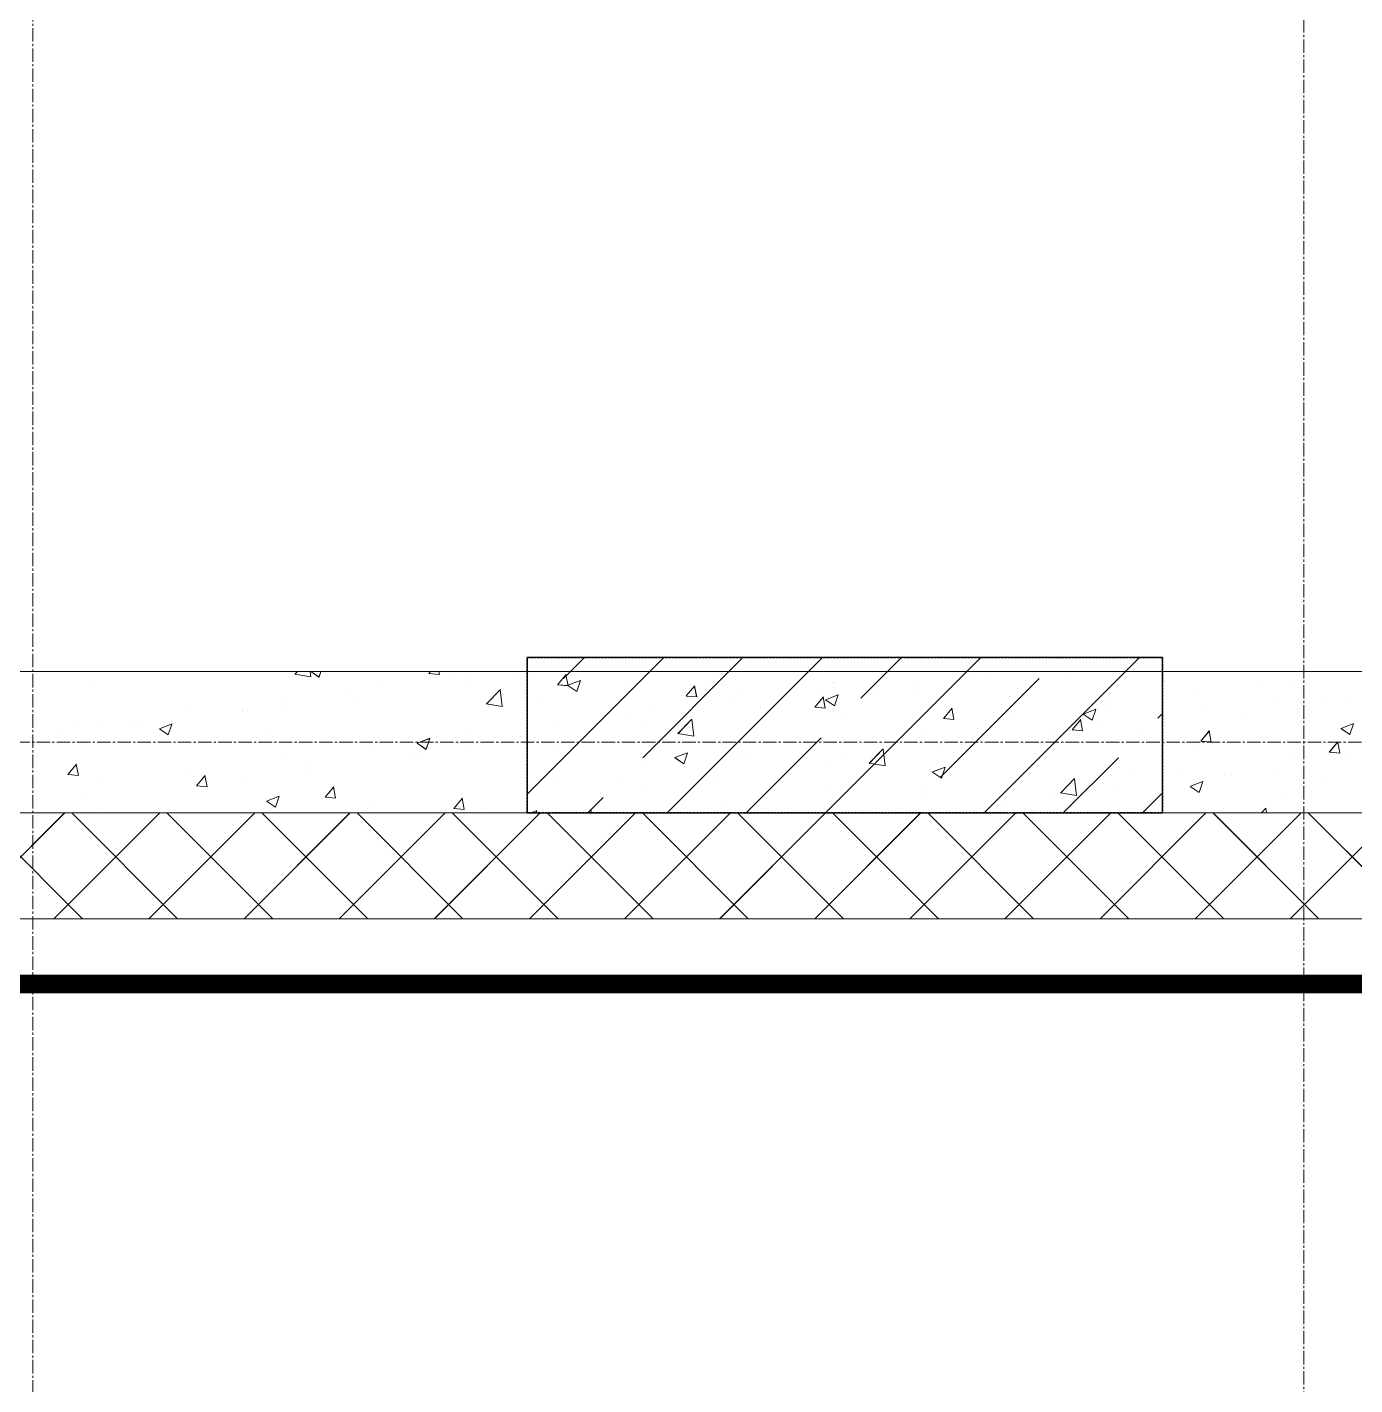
# Model space of a CAD drawing. Header units: millimetres. Extents: x 470010 to 1231400, y -134005 to 421770.
# Drawn here: x 824814 to 826695, y 135303 to 137226 of the extents above; entities that cross this region are included whole.
import ezdxf
from ezdxf.enums import TextEntityAlignment as Align

# ---------------------------------------------------------------- set-up
doc = ezdxf.new("R2010")
doc.units = ezdxf.units.MM
for name, pattern in [('CENTER2', [28.575, 19.05, -3.175, 3.175, -3.175]), ('DASHED', [19.05, 12.7, -6.35]), ('HIDDEN2', [4.7625, 3.175, -1.5875])]:
    doc.linetypes.add(name, pattern=pattern)
doc.layers.get('Defpoints').update_dxf_attribs({"color": 140})
doc.layers.add('АР_Делит', color=120, linetype='Continuous', lineweight=0, plot=False)
for name, color, linetype, lineweight in [('АР_Колонны', 70, 'Continuous', 30), ('АР_Стены ЖБ', 7, 'Continuous', 35), ('АР_Стены ПЕНОблок', 52, 'Continuous', 20), ('АР_Тонкая', 254, 'Continuous', 5), ('АР_Утеплитель', 31, 'Continuous', 0), ('АР_Штриховка', 8, 'Continuous', 0)]:
    doc.layers.add(name, color=color, linetype=linetype, lineweight=lineweight)
doc.layers.add('РД_Оси_100', color=7, linetype='Continuous', lineweight=0, true_color=0x525252)
doc.styles.add('style1', font='ARIALN.TTF')

# ---------------------------------------------------------------- blocks, each defined once
blk = doc.blocks.new('СОШ_2200_АР_ОСИ_М100_28.05.24')
at = {"layer": 'АР_Делит', "color": 251, "linetype": 'DASHED', "true_color": 0x636466}
blk.add_lwpolyline([(114955, 135155), (114955, -355), (93595.036, -355), (93595.036, 13855), (94145, 13855), (94145, 68320), (66055, 68320), (66055, 13857.73), (83455, 13857.73), (83455, -355), (45245, -355), (45245, 13145), (44695, 13145), (44695, 26755), (45245, 26755), (45245, 68320), (20455, 68320), (20455, 26755), (27955, 26755), (27955, 13145), (-355, 13145), (-355, 100855)], dxfattribs=at)
at = {"layer": 'РД_Оси_100', "color": 251, "linetype": 'CENTER2', "true_color": 0x636466}
for p, q in [((20100, -6155), (20100, 139938.679)), ((-5954.958, 13500), (29555, 13500))]:
    blk.add_line(p, q, dxfattribs=at)
blk.add_lwpolyline([(18300, -6196.31), (18300, 139538.679), (18450, 139938.679)], dxfattribs=at)
blk = doc.blocks.new('A$C9108343f')
at = {"layer": 'АР_Колонны', "color": 18, "linetype": 'HIDDEN2', "lineweight": 25, "true_color": 0x000000}
for p, q in [((159804.1, 236699.5), (160704.1, 236699.5)), ((159804.1, 236479.5), (159804.1, 236699.5)), ((160704.1, 236699.5), (160704.1, 236479.5)), ((160704.1, 236479.5), (159804.1, 236479.5))]:
    blk.add_line(p, q, dxfattribs=at)
at = {"layer": 'АР_Колонны', "color": 18, "linetype": 'Continuous', "lineweight": 15, "true_color": 0x000000}
for p, q in [((159804.1, 236699.5), (159804.1, 236479.5)), ((160704.1, 236699.5), (159804.1, 236699.5)), ((160704.1, 236699.5), (159804.1, 236699.5)), ((159804.1, 236699.5), (159804.1, 236479.5)), ((160704.1, 236479.5), (160704.1, 236699.5)), ((160704.1, 236479.5), (160704.1, 236699.5)), ((159804.1, 236479.5), (160704.1, 236479.5)), ((159804.1, 236479.5), (160704.1, 236479.5))]:
    blk.add_line(p, q, dxfattribs=at)
at = {"layer": 'АР_Стены ЖБ', "color": 18, "linetype": 'Continuous', "lineweight": 30, "true_color": 0x000000}
for p, q in [((160704.1, 236699.5), (159804.1, 236699.5)), ((159804.1, 236699.5), (159804.1, 236479.5)), ((160704.1, 236479.5), (160704.1, 236699.5)), ((159804.1, 236479.5), (160704.1, 236479.5))]:
    blk.add_line(p, q, dxfattribs=at)
at = {"layer": 'АР_Стены ПЕНОблок', "color": 18, "linetype": 'Continuous', "lineweight": 20, "true_color": 0x000000}
for p, q in [((167604.1, 236679.5), (148704.1, 236679.5)), ((148704.1, 236479.5), (167604.1, 236479.5))]:
    blk.add_line(p, q, dxfattribs=at)
at = {"layer": 'АР_Тонкая', "color": 18, "linetype": 'Continuous', "lineweight": 5, "true_color": 0x000000}
for p, q in [((167604.1, 236329.5), (148704.1, 236329.5)), ((148704.1, 236249.5), (167604.1, 236249.5)), ((167604.1, 236249.5), (148704.1, 236249.5)), ((148704.1, 236224.5), (167604.1, 236224.5))]:
    blk.add_line(p, q, dxfattribs=at)
at = {"layer": 'АР_Утеплитель', "color": 18, "linetype": 'Continuous', "lineweight": 0, "true_color": 0x000000}
for p, q in [((167604.1, 236479.5), (148704.1, 236479.5)), ((148704.1, 236329.5), (167604.1, 236329.5))]:
    blk.add_line(p, q, dxfattribs=at)
at = {"layer": 'АР_Штриховка', "color": 18, "linetype": 'Continuous', "lineweight": 5, "true_color": 0x000000}
for p, q in [((159804.1, 236505.9), (159997.7, 236699.5)), ((159855.6, 236669.7), (159885.4, 236699.5)), ((159967.9, 236557.4), (160108.2, 236697.8)), ((160002.2, 236479.5), (160222.2, 236699.5)), ((160226.7, 236479.5), (160446.7, 236699.5)), ((160276.5, 236641.6), (160334.4, 236699.5)), ((160451.2, 236479.5), (160671.2, 236699.5)), ((160557.2, 236697.8), (160557.2, 236697.8)), ((160388.8, 236529.4), (160529.1, 236669.7)), ((159827.5, 236641.6), (159827.5, 236641.6)), ((160248.5, 236613.6), (160248.5, 236613.6)), ((160697.5, 236613.6), (160704.1, 236620.2)), ((160114.4, 236479.5), (160220.4, 236585.5)), ((160669.4, 236585.5), (160669.4, 236585.5)), ((160563.4, 236479.5), (160641.4, 236557.4)), ((159939.8, 236529.4), (159939.8, 236529.4)), ((159889.9, 236479.5), (159911.7, 236501.3)), ((160360.7, 236501.3), (160360.7, 236501.3)), ((160675.7, 236479.5), (160704.1, 236507.9))]:
    blk.add_line(p, q, dxfattribs=at)
at = {"layer": 'АР_Штриховка', "color": 18, "linetype": 'Continuous', "lineweight": 0, "true_color": 0x000000}
for p, q in [((159475.2, 236675.6), (159478.9, 236679.5)), ((159475.2, 236675.7), (159497.7, 236672.2)), ((159497.7, 236672.1), (159496.9, 236679.5)), ((159497.6, 236679.5), (159509.2, 236671.6)), ((159509.2, 236671.6), (159511.9, 236679.5)), ((159664.9, 236676.7), (159667.2, 236679.5)), ((159664.9, 236676.7), (159680.1, 236675.4)), ((159675.7, 236678.5), (159675.7, 236678.5)), ((159679.8, 236675.3), (159679, 236679.5)), ((159697.5, 236676.8), (159697.5, 236676.8)), ((159718.6, 236676.3), (159718.6, 236676.3)), ((159784.6, 236673.7), (159784.6, 236673.7)), ((159811.3, 236672.8), (159811.3, 236672.8)), ((159847.1, 236660.8), (159859.3, 236675.4)), ((159861.9, 236659.4), (159859, 236675.3)), ((160435.7, 236678.3), (160435.7, 236678.3)), ((160454.4, 236670.5), (160454.4, 236670.5)), ((160571.3, 236672.5), (160571.3, 236672.5)), ((159192.3, 236656.3), (159192.3, 236656.3)), ((159549.4, 236651.4), (159549.4, 236651.4)), ((159590.3, 236660.1), (159590.3, 236660.1)), ((159721, 236665.3), (159721, 236665.3)), ((159746.3, 236633.6), (159766.1, 236654.2)), ((159768.8, 236630.1), (159766, 236654.2)), ((159847.1, 236660.8), (159862.3, 236659.5)), ((159861.6, 236659.8), (159874.3, 236651.3)), ((159861.7, 236660), (159879.5, 236666.8)), ((159874.3, 236651.3), (159879.4, 236666.6)), ((159946.9, 236667), (159946.9, 236667)), ((160029.3, 236644.9), (160041.5, 236659.4)), ((160044.1, 236643.5), (160041.2, 236659.4)), ((160082.5, 236661.3), (160082.5, 236661.3)), ((160218.1, 236655.6), (160218.1, 236655.6)), ((160238.1, 236664), (160238.1, 236664)), ((160238.9, 236664.2), (160238.9, 236664.2)), ((160358.2, 236657.8), (160358.2, 236657.8)), ((160706.9, 236666.8), (160706.9, 236666.8)), ((160842.5, 236661.1), (160842.5, 236661.1)), ((160884.3, 236666.8), (160884.3, 236666.8)), ((159459.9, 236642.2), (159459.9, 236642.2)), ((159560.6, 236644.2), (159560.6, 236644.2)), ((159746.2, 236633.7), (159768.8, 236630.2)), ((160029.3, 236644.8), (160044.4, 236643.5)), ((160090.8, 236638.8), (160090.8, 236638.8)), ((160106.1, 236645), (160106.1, 236645)), ((160211.4, 236628.9), (160223.7, 236643.5)), ((160226.3, 236627.5), (160223.4, 236643.4)), ((160226.7, 236639.5), (160239.3, 236630.9)), ((160226.8, 236639.6), (160244.5, 236646.5)), ((160239.3, 236630.9), (160244.5, 236646.3)), ((160294.6, 236649.4), (160294.6, 236649.4)), ((160353.7, 236649.9), (160353.7, 236649.9)), ((160489.2, 236644.1), (160489.2, 236644.1)), ((160624.8, 236638.4), (160624.8, 236638.4)), ((160625.6, 236632.6), (160625.6, 236632.6)), ((160756, 236650.5), (160756, 236650.5)), ((160760.4, 236632.7), (160760.4, 236632.7)), ((160868.2, 236633.6), (160868.2, 236633.6)), ((160931.8, 236641.9), (160931.8, 236641.9)), ((160969.1, 236639.8), (160969.1, 236639.8)), ((159327.9, 236623.1), (159327.9, 236623.1)), ((159400.8, 236623.1), (159400.8, 236623.1)), ((159401.3, 236626), (159401.3, 236626)), ((159464.4, 236631.5), (159464.4, 236631.5)), ((159942.7, 236613.4), (159942.7, 236613.4)), ((159977.8, 236628.7), (159977.8, 236628.7)), ((160038, 236615.6), (160038, 236615.6)), ((160134.2, 236628.3), (160134.2, 236628.3)), ((160211.4, 236628.9), (160226.6, 236627.6)), ((160393.6, 236613), (160405.9, 236627.6)), ((160393.6, 236613), (160408.8, 236611.6)), ((160408.5, 236611.6), (160405.6, 236627.5)), ((160493.7, 236613.6), (160493.7, 236613.6)), ((160591.7, 236619.1), (160604.3, 236610.6)), ((160591.8, 236619.3), (160609.6, 236626.1)), ((160604.3, 236610.6), (160609.5, 236625.9)), ((160707.8, 236612.4), (160707.8, 236612.4)), ((160820.9, 236614.4), (160820.9, 236614.4)), ((160896, 236626.9), (160896, 236626.9)), ((159164.8, 236600.7), (159164.8, 236600.7)), ((159199.7, 236606.9), (159199.7, 236606.9)), ((159240.4, 236602), (159240.4, 236602)), ((159253.1, 236600.5), (159253.1, 236600.5)), ((159283.2, 236598.2), (159295.8, 236589.7)), ((159283.3, 236598.4), (159301.1, 236605.2)), ((159295.8, 236589.7), (159301, 236605)), ((159300.4, 236595), (159300.4, 236595)), ((159847.4, 236610.8), (159847.4, 236610.8)), ((159974.4, 236607.3), (159974.4, 236607.3)), ((160017.4, 236591.5), (160037.1, 236612.1)), ((160039.9, 236588), (160037.1, 236612.1)), ((160365.4, 236597.3), (160365.4, 236597.3)), ((160575.8, 236597), (160588.1, 236611.6)), ((160575.8, 236597), (160591, 236595.7)), ((160590.7, 236595.6), (160587.7, 236611.6)), ((160611.6, 236599.8), (160611.6, 236599.8)), ((160758, 236581.1), (160770.2, 236595.7)), ((160772.9, 236579.7), (160769.9, 236595.6)), ((160956.7, 236598.8), (160969.4, 236590.2)), ((160956.8, 236599), (160974.6, 236605.8)), ((160969.4, 236590.2), (160974.5, 236605.6)), ((159105, 236575.1), (159105, 236575.1)), ((159144.2, 236589.4), (159144.2, 236589.4)), ((159436, 236589.2), (159436, 236589.2)), ((159571.6, 236583.5), (159571.6, 236583.5)), ((159587.2, 236575.5), (159587.2, 236575.5)), ((159648.2, 236577.9), (159660.9, 236569.3)), ((159648.3, 236578.1), (159666.1, 236584.9)), ((159660.9, 236569.3), (159666, 236584.7)), ((159707.2, 236577.8), (159707.2, 236577.8)), ((159715.5, 236591.8), (159715.5, 236591.8)), ((159794.5, 236587.9), (159794.5, 236587.9)), ((159814, 236586.2), (159814, 236586.2)), ((160017.3, 236591.6), (160039.9, 236588.1)), ((160235, 236579.4), (160235, 236579.4)), ((160548, 236591.4), (160548, 236591.4)), ((160672.8, 236588.9), (160672.8, 236588.9)), ((160758, 236581.1), (160773.2, 236579.8)), ((160881.2, 236582.2), (160881.2, 236582.2)), ((160940.2, 236565.2), (160952.4, 236579.8)), ((160955, 236563.8), (160952.1, 236579.7)), ((159456.8, 236557.6), (159456.8, 236557.6)), ((159646.4, 236562.5), (159646.4, 236562.5)), ((159654.2, 236565.1), (159654.2, 236565.1)), ((159717.8, 236573.5), (159717.8, 236573.5)), ((159842.8, 236572.1), (159842.8, 236572.1)), ((159978.4, 236566.3), (159978.4, 236566.3)), ((160013.3, 236557.7), (160031.1, 236564.5)), ((160013.3, 236557.5), (160025.9, 236549)), ((160025.9, 236549), (160031, 236564.4)), ((160103, 236560.4), (160103, 236560.4)), ((160114, 236560.6), (160114, 236560.6)), ((160249.6, 236554.9), (160249.6, 236554.9)), ((160288.4, 236549.5), (160308.2, 236570.1)), ((160291.4, 236557.6), (160291.4, 236557.6)), ((160311, 236546), (160308.2, 236570.1)), ((160387.6, 236570.3), (160387.6, 236570.3)), ((160524.7, 236563.5), (160524.7, 236563.5)), ((160752.9, 236566), (160752.9, 236566)), ((160881.8, 236558.6), (160881.8, 236558.6)), ((160940.2, 236565.1), (160955.4, 236563.8)), ((159153.6, 236533.5), (159165.8, 236548.1)), ((159168.4, 236532.1), (159165.5, 236548)), ((159324.9, 236538.6), (159324.9, 236538.6)), ((159493.8, 236544), (159493.8, 236544)), ((159498.3, 236537.1), (159498.3, 236537.1)), ((159974.7, 236544.1), (159974.7, 236544.1)), ((160227.8, 236549.2), (160227.8, 236549.2)), ((160288.4, 236549.6), (160311, 236546.1)), ((160376.6, 236538.1), (160376.6, 236538.1)), ((160378.3, 236537.2), (160390.9, 236528.7)), ((160378.4, 236537.4), (160396.2, 236544.2)), ((160385.2, 236549.1), (160385.2, 236549.1)), ((160390.9, 236528.7), (160396.1, 236544)), ((160520.7, 236543.4), (160520.7, 236543.4)), ((160622.5, 236548.1), (160622.5, 236548.1)), ((160656.3, 236537.7), (160656.3, 236537.7)), ((160865, 236541.7), (160865, 236541.7)), ((160961.2, 236554.4), (160961.2, 236554.4)), ((159153.6, 236533.5), (159168.8, 236532.2)), ((159196.6, 236522.3), (159196.6, 236522.3)), ((159334, 236523), (159334, 236523)), ((159335.8, 236517.6), (159348, 236532.1)), ((159335.8, 236517.5), (159350.9, 236516.2)), ((159350.6, 236516.2), (159347.7, 236532.1)), ((159397.6, 236531.3), (159397.6, 236531.3)), ((159844.3, 236526.3), (159844.3, 236526.3)), ((160067.4, 236528.1), (160067.4, 236528.1)), ((160490.6, 236529), (160490.6, 236529)), ((160559.5, 236507.4), (160579.3, 236528.1)), ((160582, 236503.9), (160579.2, 236528.1)), ((160733.7, 236533.2), (160733.7, 236533.2)), ((160743.3, 236516.8), (160755.9, 236508.3)), ((160743.4, 236517), (160761.2, 236523.9)), ((160756, 236508.3), (160761.1, 236523.7)), ((160791.9, 236532), (160791.9, 236532)), ((160801.4, 236533.4), (160801.4, 236533.4)), ((160927.5, 236526.2), (160927.5, 236526.2)), ((159173.6, 236501.8), (159173.6, 236501.8)), ((159350.1, 236511.7), (159350.1, 236511.7)), ((159434.9, 236496.1), (159452.7, 236503)), ((159447.4, 236487.4), (159452.6, 236502.8)), ((159517.9, 236501.6), (159530.2, 236516.2)), ((159517.9, 236501.6), (159533.1, 236500.3)), ((159532.8, 236500.2), (159529.9, 236516.1)), ((159700.1, 236485.7), (159712.4, 236500.3)), ((159715, 236484.3), (159712.1, 236500.2)), ((159712.4, 236507.2), (159712.4, 236507.2)), ((159907.6, 236507.1), (159907.6, 236507.1)), ((159971.2, 236515.5), (159971.2, 236515.5)), ((160228.4, 236512.7), (160228.4, 236512.7)), ((160362.3, 236512.8), (160362.3, 236512.8)), ((160544.8, 236499.6), (160544.8, 236499.6)), ((160559.5, 236507.5), (160582.1, 236504)), ((160585.6, 236507.7), (160585.6, 236507.7)), ((160641, 236512.3), (160641, 236512.3)), ((160878.1, 236497.7), (160878.1, 236497.7)), ((158999, 236329.5), (159149, 236479.5)), ((159174.3, 236329.5), (159024.3, 236479.5)), ((159133.7, 236329.5), (159283.7, 236479.5)), ((159309, 236329.5), (159159, 236479.5)), ((159202, 236486.2), (159202, 236486.2)), ((159268.4, 236329.5), (159418.4, 236479.5)), ((159443.7, 236329.5), (159293.7, 236479.5)), ((159403.1, 236329.5), (159553.1, 236479.5)), ((159578.4, 236329.5), (159428.4, 236479.5)), ((159434.8, 236495.9), (159447.4, 236487.4)), ((159537.8, 236329.5), (159687.8, 236479.5)), ((159713.1, 236329.5), (159563.1, 236479.5)), ((159584.1, 236491), (159584.1, 236491)), ((159672.6, 236329.5), (159822.6, 236479.5)), ((159847.8, 236329.5), (159697.8, 236479.5)), ((159700.1, 236485.7), (159715.3, 236484.3)), ((159747.2, 236486), (159747.2, 236486)), ((159807.3, 236329.5), (159957.3, 236479.5)), ((159809.6, 236479.5), (159817.7, 236482.6)), ((159816.6, 236479.5), (159817.6, 236482.4)), ((159982.5, 236329.5), (159832.5, 236479.5)), ((159890.5, 236479.5), (159894.6, 236484.3)), ((159895.1, 236479.5), (159894.2, 236484.3)), ((159942, 236329.5), (160092, 236479.5)), ((160117.2, 236329.5), (159967.2, 236479.5)), ((160076.7, 236329.5), (160226.7, 236479.5)), ((160080.3, 236487.2), (160080.3, 236487.2)), ((160251.9, 236329.5), (160101.9, 236479.5)), ((160211.4, 236329.5), (160361.4, 236479.5)), ((160231.9, 236494.9), (160231.9, 236494.9)), ((160386.6, 236329.5), (160236.6, 236479.5)), ((160346.1, 236329.5), (160496.1, 236479.5)), ((160521.3, 236329.5), (160371.3, 236479.5)), ((160437.4, 236482.3), (160437.4, 236482.3)), ((160480.8, 236329.5), (160630.8, 236479.5)), ((160481.2, 236491.2), (160481.2, 236491.2)), ((160656, 236329.5), (160506, 236479.5)), ((160615.5, 236329.5), (160765.5, 236479.5)), ((160790.7, 236329.5), (160640.7, 236479.5)), ((160749.8, 236481.4), (160749.8, 236481.4)), ((160750.2, 236329.5), (160900.2, 236479.5)), ((160925.4, 236329.5), (160775.4, 236479.5)), ((160844.1, 236479.5), (160850.4, 236486)), ((160851.1, 236479.5), (160850.3, 236486)), ((160884.9, 236329.5), (161034.9, 236479.5)), ((161060.1, 236329.5), (160910.1, 236479.5)), ((148704.1, 236249.2), (167604.1, 236249.2)), ((148704.1, 236248.2), (167604.1, 236248.2)), ((148704.1, 236247.2), (167604.1, 236247.2)), ((148704.1, 236246.2), (167604.1, 236246.2)), ((148704.1, 236245.2), (167604.1, 236245.2)), ((148704.1, 236244.2), (167604.1, 236244.2)), ((148704.1, 236243.2), (167604.1, 236243.2)), ((148704.1, 236242.2), (167604.1, 236242.2)), ((148704.1, 236241.2), (167604.1, 236241.2)), ((148704.1, 236240.2), (167604.1, 236240.2)), ((148704.1, 236239.2), (167604.1, 236239.2)), ((148704.1, 236238.2), (167604.1, 236238.2)), ((148704.1, 236237.2), (167604.1, 236237.2)), ((148704.1, 236236.2), (167604.1, 236236.2)), ((148704.1, 236235.2), (167604.1, 236235.2)), ((148704.1, 236234.2), (167604.1, 236234.2)), ((148704.1, 236233.2), (167604.1, 236233.2)), ((148704.1, 236232.2), (167604.1, 236232.2)), ((148704.1, 236231.2), (167604.1, 236231.2)), ((148704.1, 236230.2), (167604.1, 236230.2)), ((148704.1, 236229.2), (167604.1, 236229.2)), ((148704.1, 236228.2), (167604.1, 236228.2)), ((148704.1, 236227.2), (167604.1, 236227.2)), ((148704.1, 236226.2), (167604.1, 236226.2)), ((148704.1, 236225.2), (167604.1, 236225.2))]:
    blk.add_line(p, q, dxfattribs=at)
at = {"layer": 'РД_Оси_100'}
blk.add_blockref('СОШ_2200_АР_ОСИ_М100_28.05.24', (140804.1, 223079.5), dxfattribs=at)
at = {"layer": 'Defpoints', "color": 18, "true_color": 0x000000, "style": 'style1'}
for p in [(143949.3, 316089.1), (143975, 281639.5), (143890.4, 273244.7), (143840, 264276.8), (143967.8, 254892.4), (12252, 104178.1), (12382.6, 96023.1)]:
    blk.add_attdef('АР-ПОМЕЩЕНИЕ:НАИМЕНОВАНИЕ', text='', height=100, dxfattribs=at).set_placement(p, align=Align.MIDDLE)
at = {"layer": 'Defpoints', "color": 18, "true_color": 0x000000, "style": 'style1', "flags": 8}
for p in [(143951.3, 279099.1), (143848.3, 269251.1), (143875.3, 260094.2), (144049.7, 250824.7), (163419.3, 238153.4), (155897.5, 237966), (183037.2, 237966), (143342.9, 237876.2)]:
    blk.add_attdef('АР-ПОМЕЩЕНИЕ:НАИМЕНОВАНИЕ', text='', height=100, dxfattribs=at).set_placement(p, align=Align.MIDDLE)

msp = doc.modelspace()

# ---------------------------------------------------------------- linework, layer by layer
at = {"layer": 'АР_Колонны', "color": 18, "linetype": 'HIDDEN2', "lineweight": 25, "true_color": 0x000000}
for p, q in [((825522.706, 136333.251), (826422.706, 136333.251)), ((825522.706, 136113.251), (825522.706, 136333.251)), ((826422.706, 136333.251), (826422.706, 136113.251)), ((826422.706, 136113.251), (825522.706, 136113.251))]:
    msp.add_line(p, q, dxfattribs=at)
at = {"layer": 'АР_Колонны', "color": 18, "linetype": 'Continuous', "lineweight": 15, "true_color": 0x000000}
for p, q in [((825522.706, 136333.251), (825522.706, 136113.251)), ((826422.706, 136333.251), (825522.706, 136333.251)), ((826422.706, 136333.251), (825522.706, 136333.251)), ((825522.706, 136333.251), (825522.706, 136113.251)), ((826422.706, 136113.251), (826422.706, 136333.251)), ((826422.706, 136113.251), (826422.706, 136333.251)), ((825522.706, 136113.251), (826422.706, 136113.251)), ((825522.706, 136113.251), (826422.706, 136113.251))]:
    msp.add_line(p, q, dxfattribs=at)
at = {"layer": 'АР_Стены ЖБ', "color": 18, "linetype": 'Continuous', "lineweight": 30, "true_color": 0x000000}
for p, q in [((826422.706, 136333.251), (825522.706, 136333.251)), ((825522.706, 136333.251), (825522.706, 136113.251)), ((826422.706, 136113.251), (826422.706, 136333.251)), ((825522.706, 136113.251), (826422.706, 136113.251))]:
    msp.add_line(p, q, dxfattribs=at)
at = {"layer": 'АР_Стены ПЕНОблок', "color": 18, "linetype": 'Continuous', "lineweight": 20, "true_color": 0x000000}
for p, q in [((833322.706, 136313.251), (814422.706, 136313.251)), ((814422.706, 136113.251), (833322.706, 136113.251))]:
    msp.add_line(p, q, dxfattribs=at)
at = {"layer": 'АР_Тонкая', "color": 18, "linetype": 'Continuous', "lineweight": 5, "true_color": 0x000000}
for p, q in [((833322.706, 135963.251), (814422.706, 135963.251)), ((814422.706, 135883.251), (833322.706, 135883.251)), ((833322.706, 135883.251), (814422.706, 135883.251)), ((814422.706, 135858.251), (833322.706, 135858.251))]:
    msp.add_line(p, q, dxfattribs=at)
at = {"layer": 'АР_Утеплитель', "color": 18, "linetype": 'Continuous', "lineweight": 0, "true_color": 0x000000}
for p, q in [((833322.706, 136113.251), (814422.706, 136113.251)), ((814422.706, 135963.251), (833322.706, 135963.251))]:
    msp.add_line(p, q, dxfattribs=at)
at = {"layer": 'АР_Штриховка', "color": 18, "linetype": 'Continuous', "lineweight": 5, "true_color": 0x000000}
for p, q in [((825522.706, 136139.693), (825716.264, 136333.251)), ((825574.21, 136303.45), (825604.011, 136333.251)), ((825686.463, 136191.197), (825826.78, 136331.513)), ((825720.77, 136113.251), (825940.77, 136333.251)), ((825945.277, 136113.251), (826165.277, 136333.251)), ((825995.16, 136275.387), (826053.024, 136333.251)), ((826169.783, 136113.251), (826389.783, 136333.251)), ((826107.413, 136163.133), (826247.729, 136303.45)), ((826416.109, 136247.323), (826422.706, 136253.92)), ((825833.024, 136113.251), (825939.033, 136219.26)), ((826282.037, 136113.251), (826359.983, 136191.197)), ((826394.29, 136113.251), (826422.706, 136141.667)), ((825608.517, 136113.251), (825630.337, 136135.07))]:
    msp.add_line(p, q, dxfattribs=at)
at = {"layer": 'АР_Штриховка', "color": 18, "linetype": 'Continuous', "lineweight": 0, "true_color": 0x000000}
for p, q in [((825193.81, 136309.372), (825197.531, 136313.251)), ((825216.34, 136305.861), (825215.481, 136313.251)), ((825216.174, 136313.251), (825227.853, 136305.373)), ((825227.857, 136305.372), (825230.5, 136313.251)), ((825383.499, 136310.491), (825385.815, 136313.251)), ((825398.372, 136309.095), (825397.605, 136313.251)), ((825193.766, 136309.465), (825216.356, 136305.961)), ((825383.498, 136310.481), (825398.68, 136309.152)), ((825565.683, 136294.542), (825580.865, 136293.213)), ((825565.684, 136294.552), (825577.929, 136309.145)), ((825580.556, 136293.156), (825577.619, 136309.077)), ((825580.249, 136293.553), (825592.883, 136285.031)), ((825580.332, 136293.737), (825598.117, 136300.564)), ((825592.888, 136285.03), (825598.038, 136300.379)), ((825747.869, 136278.613), (825760.114, 136293.206)), ((825762.74, 136277.217), (825759.803, 136293.138)), ((825464.889, 136267.329), (825484.673, 136287.948)), ((825487.419, 136263.819), (825484.613, 136287.941)), ((825747.868, 136278.603), (825763.05, 136277.274)), ((825930.053, 136262.674), (825942.298, 136277.267)), ((825944.924, 136261.278), (825941.987, 136277.199)), ((825945.28, 136273.21), (825957.914, 136264.688)), ((825945.363, 136273.395), (825963.148, 136280.222)), ((825957.918, 136264.688), (825963.069, 136280.037)), ((825464.845, 136267.423), (825487.435, 136263.919)), ((825930.052, 136262.663), (825945.234, 136261.335)), ((826112.238, 136246.735), (826124.483, 136261.328)), ((826127.108, 136245.338), (826124.171, 136261.26)), ((826310.394, 136253.053), (826328.179, 136259.88)), ((826322.949, 136244.345), (826328.099, 136259.694)), ((825001.885, 136232.157), (825019.67, 136238.984)), ((825014.44, 136223.45), (825019.591, 136238.799)), ((825735.968, 136225.287), (825755.752, 136245.906)), ((825758.498, 136221.777), (825755.692, 136245.899)), ((826112.237, 136246.724), (826127.419, 136245.396)), ((826294.423, 136230.796), (826306.668, 136245.389)), ((826309.292, 136229.399), (826306.355, 136245.321)), ((826310.31, 136252.868), (826322.945, 136244.346)), ((826675.425, 136232.71), (826693.21, 136239.537)), ((826687.98, 136224.003), (826693.13, 136239.352)), ((825001.802, 136231.972), (825014.436, 136223.45)), ((825366.916, 136211.814), (825384.701, 136218.641)), ((825379.471, 136203.107), (825384.621, 136218.456)), ((825735.924, 136225.381), (825758.514, 136221.877)), ((826294.422, 136230.785), (826309.604, 136229.457)), ((826476.607, 136214.857), (826488.852, 136229.45)), ((826491.476, 136213.46), (826488.539, 136229.381)), ((826675.341, 136232.525), (826687.976, 136224.003)), ((825366.832, 136211.63), (825379.467, 136203.108)), ((825731.947, 136191.472), (825749.732, 136198.299)), ((825744.502, 136182.765), (825749.652, 136198.114)), ((826007.047, 136183.245), (826026.831, 136203.864)), ((826029.577, 136179.734), (826026.771, 136203.857)), ((826476.606, 136214.846), (826491.788, 136213.518)), ((826658.791, 136198.907), (826673.973, 136197.579)), ((826658.792, 136198.918), (826671.037, 136213.511)), ((826673.66, 136197.521), (826670.723, 136213.442)), ((824872.189, 136167.252), (824884.434, 136181.845)), ((824887.062, 136165.856), (824884.125, 136181.777)), ((825731.863, 136191.288), (825744.498, 136182.765)), ((826007.003, 136183.339), (826029.593, 136179.835)), ((826096.978, 136171.13), (826114.762, 136177.957)), ((826109.533, 136162.422), (826114.683, 136177.771)), ((824872.188, 136167.241), (824887.37, 136165.913)), ((825054.373, 136151.313), (825066.619, 136165.906)), ((825069.246, 136149.917), (825066.309, 136165.838)), ((826096.894, 136170.945), (826109.529, 136162.423)), ((826278.126, 136141.202), (826297.91, 136161.821)), ((826300.656, 136137.692), (826297.85, 136161.814)), ((826462.009, 136150.788), (826479.793, 136157.614)), ((826474.564, 136142.08), (826479.714, 136157.429)), ((825054.372, 136151.302), (825069.554, 136149.974)), ((825236.558, 136135.373), (825248.803, 136149.967)), ((825251.43, 136133.977), (825248.493, 136149.899)), ((826278.082, 136141.297), (826300.672, 136137.793)), ((826461.925, 136150.603), (826474.559, 136142.081)), ((825153.416, 136129.707), (825166.05, 136121.185)), ((825153.499, 136129.891), (825171.284, 136136.718)), ((825166.055, 136121.184), (825171.205, 136136.533)), ((825236.557, 136135.363), (825251.739, 136134.035)), ((825418.742, 136119.424), (825433.924, 136118.096)), ((825418.743, 136119.434), (825430.988, 136134.028)), ((825433.614, 136118.038), (825430.678, 136133.96)), ((826562.725, 136113.251), (826568.989, 136119.779)), ((826569.687, 136113.251), (826568.928, 136119.772)), ((824717.646, 135963.251), (824867.646, 136113.251)), ((824892.905, 135963.251), (824742.905, 136113.251)), ((824852.35, 135963.251), (825002.35, 136113.251)), ((825027.609, 135963.251), (824877.609, 136113.251)), ((824987.054, 135963.251), (825137.054, 136113.251)), ((825162.313, 135963.251), (825012.313, 136113.251)), ((825121.758, 135963.251), (825271.758, 136113.251)), ((825297.017, 135963.251), (825147.017, 136113.251)), ((825256.462, 135963.251), (825406.462, 136113.251)), ((825431.721, 135963.251), (825281.721, 136113.251)), ((825391.165, 135963.251), (825541.165, 136113.251)), ((825566.425, 135963.251), (825416.425, 136113.251)), ((825525.869, 135963.251), (825675.869, 136113.251)), ((825528.173, 136113.251), (825536.315, 136116.376)), ((825535.249, 136113.251), (825536.236, 136116.191)), ((825701.129, 135963.251), (825551.129, 136113.251)), ((825609.113, 136113.251), (825613.173, 136118.088)), ((825613.742, 136113.251), (825612.862, 136118.02)), ((825660.573, 135963.251), (825810.573, 136113.251)), ((825835.832, 135963.251), (825685.832, 136113.251)), ((825795.277, 135963.251), (825945.277, 136113.251)), ((825970.536, 135963.251), (825820.536, 136113.251)), ((825929.981, 135963.251), (826079.981, 136113.251)), ((826105.24, 135963.251), (825955.24, 136113.251)), ((826064.685, 135963.251), (826214.685, 136113.251)), ((826239.944, 135963.251), (826089.944, 136113.251)), ((826199.388, 135963.251), (826349.388, 136113.251)), ((826374.648, 135963.251), (826224.648, 136113.251)), ((826334.092, 135963.251), (826484.092, 136113.251)), ((826509.352, 135963.251), (826359.352, 136113.251)), ((826468.796, 135963.251), (826618.796, 136113.251)), ((826644.055, 135963.251), (826494.055, 136113.251)), ((826603.5, 135963.251), (826753.5, 136113.251)), ((826778.759, 135963.251), (826628.759, 136113.251)), ((814422.706, 135883), (833322.706, 135883)), ((814422.706, 135882), (833322.706, 135882)), ((814422.706, 135881), (833322.706, 135881)), ((814422.706, 135880), (833322.706, 135880)), ((814422.706, 135879), (833322.706, 135879)), ((814422.706, 135878), (833322.706, 135878)), ((814422.706, 135877), (833322.706, 135877)), ((814422.706, 135876), (833322.706, 135876)), ((814422.706, 135875), (833322.706, 135875)), ((814422.706, 135874), (833322.706, 135874)), ((814422.706, 135873), (833322.706, 135873)), ((814422.706, 135872), (833322.706, 135872)), ((814422.706, 135871), (833322.706, 135871)), ((814422.706, 135870), (833322.706, 135870)), ((814422.706, 135869), (833322.706, 135869)), ((814422.706, 135868), (833322.706, 135868)), ((814422.706, 135867), (833322.706, 135867)), ((814422.706, 135866), (833322.706, 135866)), ((814422.706, 135865), (833322.706, 135865)), ((814422.706, 135864), (833322.706, 135864)), ((814422.706, 135863), (833322.706, 135863)), ((814422.706, 135862), (833322.706, 135862)), ((814422.706, 135861), (833322.706, 135861)), ((814422.706, 135860), (833322.706, 135860)), ((814422.706, 135859), (833322.706, 135859))]:
    msp.add_line(p, q, dxfattribs=at)

# ---------------------------------------------------------------- block references
msp.add_blockref('A$C9108343f', (665718.612, -100366.242))
at = {"layer": 'РД_Оси_100'}
msp.add_blockref('СОШ_2200_АР_ОСИ_М100_28.05.24', (806522.706, 122713.251), dxfattribs=at)

doc.saveas('drawing.dxf')
